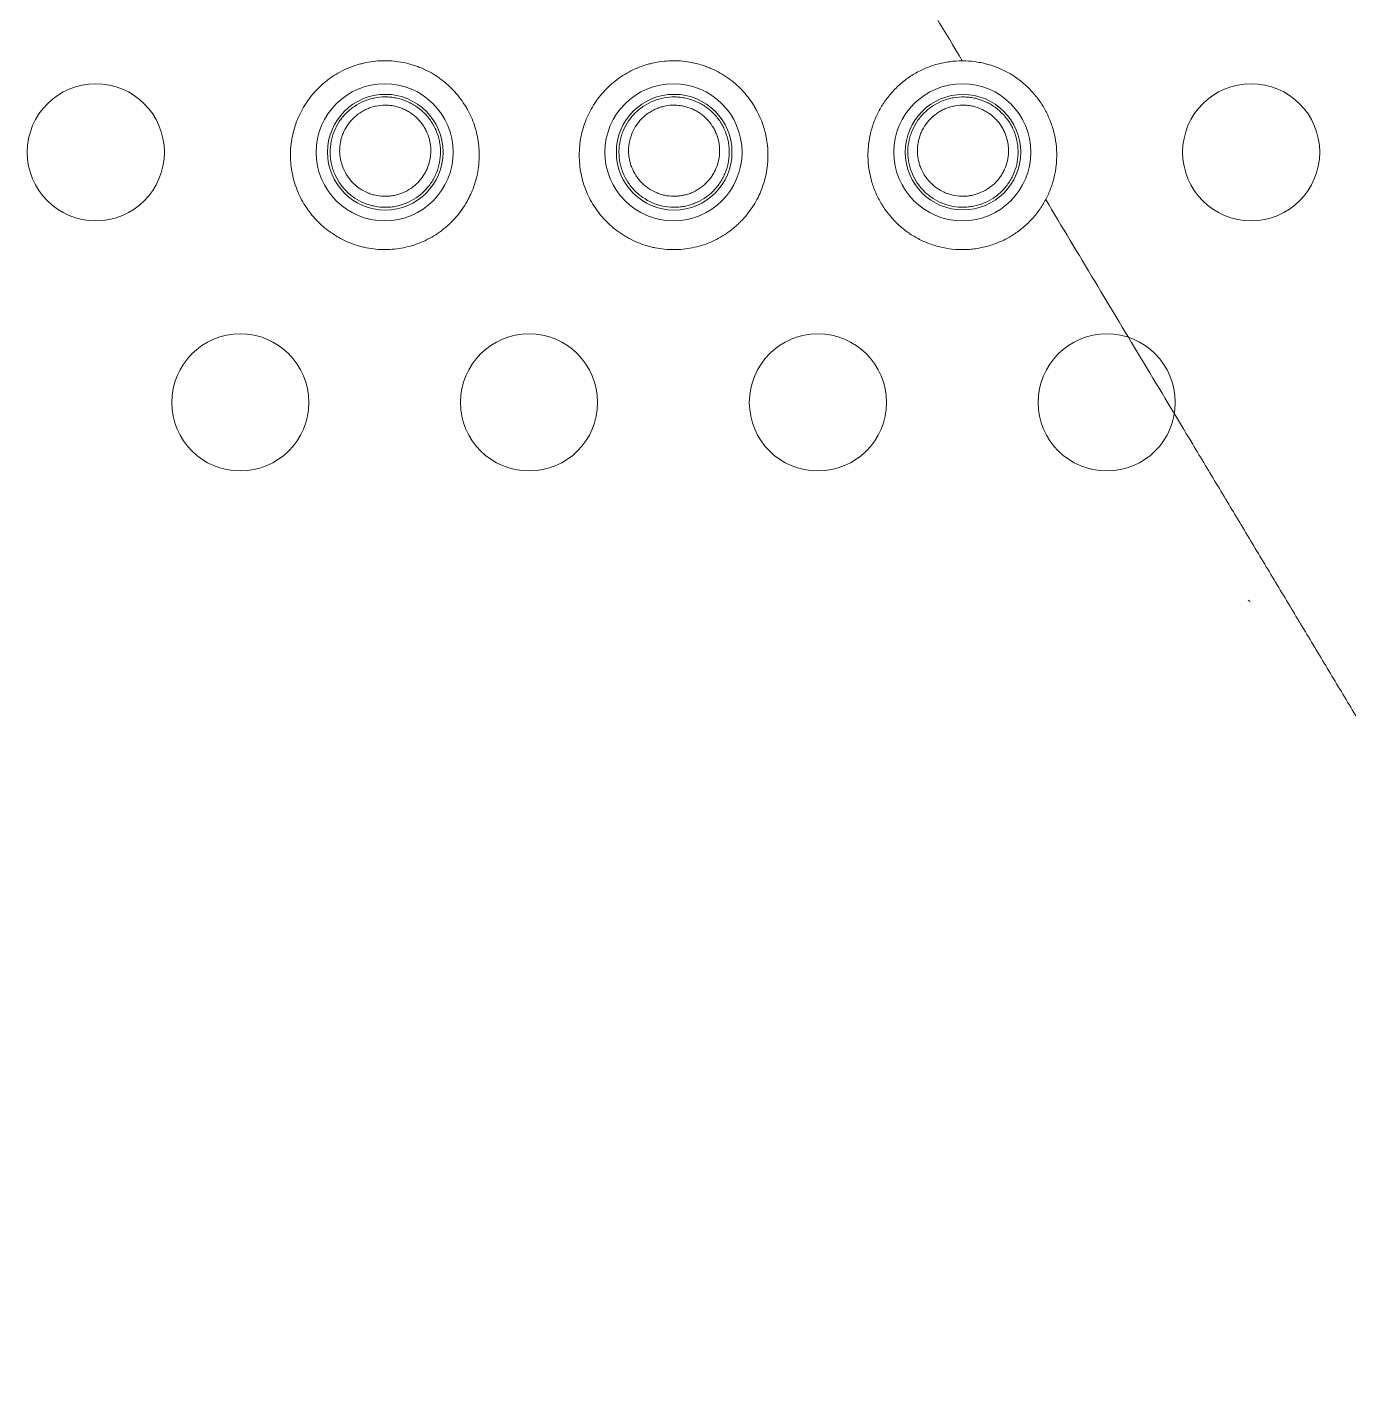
# Model space of a CAD drawing. Header units: inches. Extents: x 3778 to 56227, y -16914 to 35091.
# Drawn here: x 46619.24 to 46633.02, y -10638.11 to -10623.85 of the extents above; entities that cross this region are included whole.
import ezdxf

# ---------------------------------------------------------------- set-up
doc = ezdxf.new("R2010")
doc.units = ezdxf.units.IN
doc.header["$LTSCALE"] = 100
doc.header["$MEASUREMENT"] = 0
doc.layers.add('2-con', color=2, linetype='Continuous')
doc.layers.add('mark-B', color=2, linetype='Continuous', lineweight=20)

# ---------------------------------------------------------------- blocks, each defined once
blk = doc.blocks.new('무풍1way 일반')
at = {"layer": 'mark-B'}
blk.add_line((497.076, -420.181), (497.053, -420.167), dxfattribs=at)
for centre, radius in [((498.55, -422.244), 0.715), ((501.563, -422.244), 0.715), ((504.575, -422.244), 0.715), ((507.587, -422.244), 0.715), ((497.044, -424.853), 0.715), ((500.056, -424.853), 0.715), ((500.056, -424.853), 0.715), ((500.056, -424.853), 0.715), ((500.056, -424.853), 0.715), ((503.069, -424.853), 0.715), ((503.069, -424.853), 0.715), ((503.069, -424.853), 0.715), ((503.069, -424.853), 0.715), ((506.081, -424.853), 0.715), ((506.081, -424.853), 0.715), ((506.081, -424.853), 0.715), ((506.081, -424.853), 0.715), ((509.094, -424.853), 0.715), ((500.05, -424.854), 0.602), ((503.062, -424.854), 0.603), ((506.075, -424.854), 0.603)]:
    blk.add_circle(centre, radius, dxfattribs=at)
for points, knots in [([(460.498, -359.582), (460.597, -359.748), (460.797, -360.08), (461.096, -360.579), (461.395, -361.078), (461.695, -361.577), (461.994, -362.076), (462.294, -362.575), (462.593, -363.074), (462.893, -363.574), (463.192, -364.073), (463.492, -364.573), (463.791, -365.073), (464.091, -365.572), (464.391, -366.072), (464.69, -366.572), (464.99, -367.073), (465.29, -367.573), (465.59, -368.073), (465.889, -368.574), (466.189, -369.075), (466.489, -369.575), (466.789, -370.076), (467.089, -370.577), (467.389, -371.078), (467.689, -371.58), (467.989, -372.081), (468.29, -372.582), (468.59, -373.084), (468.89, -373.586), (469.19, -374.087), (469.49, -374.589), (469.791, -375.091), (470.091, -375.594), (470.391, -376.096), (470.692, -376.598), (470.992, -377.101), (471.293, -377.603), (471.593, -378.106), (471.894, -378.609), (472.194, -379.112), (472.495, -379.615), (472.796, -380.118), (473.096, -380.621), (473.397, -381.125), (473.698, -381.628), (473.999, -382.132), (474.3, -382.635), (474.6, -383.139), (474.901, -383.643), (475.202, -384.147), (475.503, -384.651), (475.804, -385.155), (476.105, -385.66), (476.406, -386.164), (476.708, -386.669), (477.009, -387.174), (477.31, -387.678), (477.611, -388.183), (477.912, -388.688), (478.214, -389.193), (478.515, -389.699), (478.816, -390.204), (479.118, -390.709), (479.419, -391.215), (479.721, -391.721), (480.022, -392.226), (480.324, -392.732), (480.625, -393.238), (480.927, -393.744), (481.228, -394.25), (481.53, -394.757), (481.832, -395.263), (482.134, -395.77), (482.435, -396.276), (482.737, -396.783), (483.039, -397.29), (483.341, -397.797), (483.643, -398.304), (483.945, -398.811), (484.247, -399.318), (484.549, -399.825), (484.851, -400.333), (485.153, -400.84), (485.455, -401.348), (485.757, -401.856), (486.059, -402.364), (486.362, -402.872), (486.664, -403.38), (486.966, -403.888), (487.269, -404.396), (487.571, -404.905), (487.873, -405.413), (488.176, -405.922), (488.478, -406.43), (488.781, -406.939), (489.083, -407.448), (489.568, -408.264), (490.236, -409.387), (491.085, -410.816), (491.993, -412.345), (492.89, -413.854), (493.615, -415.072), (494.09, -415.869), (494.367, -416.334), (494.592, -416.71), (494.768, -417.004), (494.912, -417.245), (495.043, -417.462), (495.173, -417.68), (495.304, -417.897), (495.434, -418.114), (495.565, -418.331), (495.696, -418.549), (495.826, -418.766), (495.957, -418.983), (496.087, -419.201), (496.218, -419.418), (496.348, -419.635), (496.479, -419.852), (496.609, -420.07), (496.74, -420.287), (496.87, -420.504), (497.001, -420.721), (497.131, -420.939), (497.262, -421.156), (497.392, -421.373), (497.523, -421.59), (497.78, -422.019), (498.165, -422.658), (498.676, -423.509), (499.017, -424.076), (499.187, -424.36)], [0, 0, 0, 0, 0.007689, 0.015379, 0.023072, 0.030766, 0.038462, 0.04616, 0.05386, 0.061561, 0.069264, 0.076969, 0.084676, 0.092385, 0.100095, 0.107807, 0.115521, 0.123237, 0.130955, 0.138674, 0.146395, 0.154118, 0.161843, 0.169569, 0.177298, 0.185028, 0.19276, 0.200494, 0.208229, 0.215966, 0.223705, 0.231446, 0.239189, 0.246933, 0.254679, 0.262427, 0.270177, 0.277929, 0.285682, 0.293437, 0.301194, 0.308953, 0.316713, 0.324475, 0.332239, 0.340005, 0.347773, 0.355542, 0.363313, 0.371086, 0.378861, 0.386637, 0.394415, 0.402195, 0.409977, 0.41776, 0.425546, 0.433333, 0.441121, 0.448912, 0.456704, 0.464499, 0.472294, 0.480092, 0.487891, 0.495693, 0.503496, 0.5113, 0.519107, 0.526915, 0.534725, 0.542537, 0.55035, 0.558165, 0.565982, 0.573801, 0.581622, 0.589444, 0.597268, 0.605094, 0.612922, 0.620751, 0.628582, 0.636415, 0.644249, 0.652086, 0.659924, 0.667764, 0.675605, 0.683449, 0.691294, 0.699141, 0.706989, 0.71484, 0.722692, 0.730546, 0.738401, 0.746259, 0.768329, 0.790396, 0.812464, 0.839134, 0.860341, 0.868896, 0.876085, 0.881908, 0.886366, 0.889733, 0.893099, 0.896466, 0.899832, 0.903198, 0.906565, 0.909931, 0.913298, 0.916665, 0.920031, 0.923398, 0.926764, 0.930131, 0.933497, 0.936864, 0.940231, 0.943598, 0.946964, 0.950331, 0.953698, 0.957064, 0.960431, 0.973622, 0.986811, 1, 1, 1, 1]), ([(460.498, -359.582), (460.597, -359.748), (460.797, -360.08), (461.096, -360.579), (461.395, -361.078), (461.695, -361.577), (461.994, -362.076), (462.294, -362.575), (462.593, -363.074), (462.893, -363.574), (463.192, -364.073), (463.492, -364.573), (463.791, -365.073), (464.091, -365.572), (464.391, -366.072), (464.69, -366.572), (464.99, -367.073), (465.29, -367.573), (465.59, -368.073), (465.889, -368.574), (466.189, -369.075), (466.489, -369.575), (466.789, -370.076), (467.089, -370.577), (467.389, -371.078), (467.689, -371.58), (467.989, -372.081), (468.29, -372.582), (468.59, -373.084), (468.89, -373.586), (469.19, -374.087), (469.49, -374.589), (469.791, -375.091), (470.091, -375.594), (470.391, -376.096), (470.692, -376.598), (470.992, -377.101), (471.293, -377.603), (471.593, -378.106), (471.894, -378.609), (472.194, -379.112), (472.495, -379.615), (472.796, -380.118), (473.096, -380.621), (473.397, -381.125), (473.698, -381.628), (473.999, -382.132), (474.3, -382.635), (474.6, -383.139), (474.901, -383.643), (475.202, -384.147), (475.503, -384.651), (475.804, -385.155), (476.105, -385.66), (476.406, -386.164), (476.708, -386.669), (477.009, -387.174), (477.31, -387.678), (477.611, -388.183), (477.912, -388.688), (478.214, -389.193), (478.515, -389.699), (478.816, -390.204), (479.118, -390.709), (479.419, -391.215), (479.721, -391.721), (480.022, -392.226), (480.324, -392.732), (480.625, -393.238), (480.927, -393.744), (481.228, -394.25), (481.53, -394.757), (481.832, -395.263), (482.134, -395.77), (482.435, -396.276), (482.737, -396.783), (483.039, -397.29), (483.341, -397.797), (483.643, -398.304), (483.945, -398.811), (484.247, -399.318), (484.549, -399.825), (484.851, -400.333), (485.153, -400.84), (485.455, -401.348), (485.757, -401.856), (486.059, -402.364), (486.362, -402.872), (486.664, -403.38), (486.966, -403.888), (487.269, -404.396), (487.571, -404.905), (487.873, -405.413), (488.176, -405.922), (488.478, -406.43), (488.781, -406.939), (489.083, -407.448), (489.568, -408.264), (490.236, -409.387), (491.085, -410.816), (491.993, -412.345), (492.89, -413.854), (493.615, -415.072), (494.09, -415.869), (494.367, -416.334), (494.592, -416.71), (494.768, -417.004), (494.912, -417.245), (495.043, -417.462), (495.173, -417.68), (495.304, -417.897), (495.434, -418.114), (495.565, -418.331), (495.696, -418.549), (495.826, -418.766), (495.957, -418.983), (496.087, -419.201), (496.218, -419.418), (496.348, -419.635), (496.479, -419.852), (496.609, -420.07), (496.74, -420.287), (496.87, -420.504), (497.001, -420.721), (497.131, -420.939), (497.262, -421.156), (497.392, -421.373), (497.523, -421.59), (497.78, -422.019), (498.165, -422.658), (498.676, -423.509), (499.017, -424.076), (499.187, -424.36)], [0, 0, 0, 0, 0.007689, 0.015379, 0.023072, 0.030766, 0.038462, 0.04616, 0.05386, 0.061561, 0.069264, 0.076969, 0.084676, 0.092385, 0.100095, 0.107807, 0.115521, 0.123237, 0.130955, 0.138674, 0.146395, 0.154118, 0.161843, 0.169569, 0.177298, 0.185028, 0.19276, 0.200494, 0.208229, 0.215966, 0.223705, 0.231446, 0.239189, 0.246933, 0.254679, 0.262427, 0.270177, 0.277929, 0.285682, 0.293437, 0.301194, 0.308953, 0.316713, 0.324475, 0.332239, 0.340005, 0.347773, 0.355542, 0.363313, 0.371086, 0.378861, 0.386637, 0.394415, 0.402195, 0.409977, 0.41776, 0.425546, 0.433333, 0.441121, 0.448912, 0.456704, 0.464499, 0.472294, 0.480092, 0.487891, 0.495693, 0.503496, 0.5113, 0.519107, 0.526915, 0.534725, 0.542537, 0.55035, 0.558165, 0.565982, 0.573801, 0.581622, 0.589444, 0.597268, 0.605094, 0.612922, 0.620751, 0.628582, 0.636415, 0.644249, 0.652086, 0.659924, 0.667764, 0.675605, 0.683449, 0.691294, 0.699141, 0.706989, 0.71484, 0.722692, 0.730546, 0.738401, 0.746259, 0.768329, 0.790396, 0.812464, 0.839134, 0.860341, 0.868896, 0.876085, 0.881908, 0.886366, 0.889733, 0.893099, 0.896466, 0.899832, 0.903198, 0.906565, 0.909931, 0.913298, 0.916665, 0.920031, 0.923398, 0.926764, 0.930131, 0.933497, 0.936864, 0.940231, 0.943598, 0.946964, 0.950331, 0.953698, 0.957064, 0.960431, 0.973622, 0.986811, 1, 1, 1, 1]), ([(499.187, -424.36), (499.207, -424.321), (499.253, -424.248), (499.307, -424.181), (499.352, -424.134), (499.367, -424.118), (499.399, -424.089), (499.415, -424.074), (499.466, -424.033), (499.536, -423.983), (499.612, -423.942), (499.672, -423.915), (499.693, -423.907), (499.733, -423.891), (499.754, -423.885), (499.816, -423.866), (499.859, -423.856), (499.923, -423.846), (499.944, -423.843), (499.988, -423.839), (500.01, -423.838), (500.075, -423.837), (500.162, -423.84), (500.248, -423.855), (500.311, -423.871), (500.333, -423.877), (500.374, -423.89), (500.395, -423.897), (500.455, -423.921), (500.494, -423.939), (500.551, -423.971), (500.57, -423.982), (500.607, -424.005), (500.625, -424.018), (500.677, -424.057), (500.743, -424.113), (500.801, -424.177), (500.841, -424.228), (500.854, -424.245), (500.879, -424.281), (500.891, -424.299), (500.924, -424.355), (500.943, -424.393), (500.969, -424.452), (500.977, -424.472), (500.991, -424.513), (500.998, -424.534), (501.015, -424.596), (501.033, -424.68), (501.04, -424.766), (501.041, -424.831), (501.04, -424.852), (501.038, -424.896), (501.036, -424.917), (501.029, -424.981), (501.021, -425.023), (501, -425.107), (500.986, -425.148), (500.954, -425.228), (500.917, -425.306), (500.87, -425.378), (500.831, -425.43), (500.818, -425.447), (500.789, -425.48), (500.774, -425.496), (500.729, -425.543), (500.665, -425.6), (500.593, -425.649), (500.537, -425.682), (500.517, -425.693), (500.478, -425.712), (500.459, -425.721), (500.399, -425.747), (500.358, -425.761), (500.295, -425.778), (500.274, -425.783), (500.231, -425.792), (500.21, -425.795), (500.144, -425.804), (500.101, -425.807), (500.057, -425.807)], [0, 0, 0, 0, 0.03125, 0.0625, 0.0625, 0.078125, 0.078125, 0.09375, 0.09375, 0.125, 0.15625, 0.15625, 0.171875, 0.171875, 0.1875, 0.1875, 0.21875, 0.21875, 0.234375, 0.234375, 0.25, 0.25, 0.28125, 0.3125, 0.3125, 0.328125, 0.328125, 0.34375, 0.34375, 0.375, 0.375, 0.390625, 0.390625, 0.40625, 0.40625, 0.4375, 0.46875, 0.46875, 0.484375, 0.484375, 0.5, 0.5, 0.53125, 0.53125, 0.546875, 0.546875, 0.5625, 0.5625, 0.59375, 0.625, 0.625, 0.640625, 0.640625, 0.65625, 0.65625, 0.6875, 0.6875, 0.71875, 0.71875, 0.75, 0.78125, 0.78125, 0.796875, 0.796875, 0.8125, 0.8125, 0.84375, 0.875, 0.875, 0.890625, 0.890625, 0.90625, 0.90625, 0.9375, 0.9375, 0.953125, 0.953125, 0.96875, 0.96875, 1, 1, 1, 1]), ([(499.187, -424.36), (499.207, -424.321), (499.253, -424.248), (499.307, -424.181), (499.352, -424.134), (499.367, -424.118), (499.399, -424.089), (499.415, -424.074), (499.466, -424.033), (499.536, -423.983), (499.612, -423.942), (499.672, -423.915), (499.693, -423.907), (499.733, -423.891), (499.754, -423.885), (499.816, -423.866), (499.859, -423.856), (499.923, -423.846), (499.944, -423.843), (499.988, -423.839), (500.01, -423.838), (500.075, -423.837), (500.162, -423.84), (500.248, -423.855), (500.311, -423.871), (500.333, -423.877), (500.374, -423.89), (500.395, -423.897), (500.455, -423.921), (500.494, -423.939), (500.551, -423.971), (500.57, -423.982), (500.607, -424.005), (500.625, -424.018), (500.677, -424.057), (500.743, -424.113), (500.801, -424.177), (500.841, -424.228), (500.854, -424.245), (500.879, -424.281), (500.891, -424.299), (500.924, -424.355), (500.943, -424.393), (500.969, -424.452), (500.977, -424.472), (500.991, -424.513), (500.998, -424.534), (501.015, -424.596), (501.033, -424.68), (501.04, -424.766), (501.041, -424.831), (501.04, -424.852), (501.038, -424.896), (501.036, -424.917), (501.029, -424.981), (501.021, -425.023), (501, -425.107), (500.986, -425.148), (500.954, -425.228), (500.917, -425.306), (500.87, -425.378), (500.831, -425.43), (500.818, -425.447), (500.789, -425.48), (500.774, -425.496), (500.729, -425.543), (500.665, -425.6), (500.593, -425.649), (500.537, -425.682), (500.517, -425.693), (500.478, -425.712), (500.459, -425.721), (500.399, -425.747), (500.358, -425.761), (500.295, -425.778), (500.274, -425.783), (500.231, -425.792), (500.21, -425.795), (500.144, -425.804), (500.101, -425.807), (500.057, -425.807)], [0, 0, 0, 0, 0.03125, 0.0625, 0.0625, 0.078125, 0.078125, 0.09375, 0.09375, 0.125, 0.15625, 0.15625, 0.171875, 0.171875, 0.1875, 0.1875, 0.21875, 0.21875, 0.234375, 0.234375, 0.25, 0.25, 0.28125, 0.3125, 0.3125, 0.328125, 0.328125, 0.34375, 0.34375, 0.375, 0.375, 0.390625, 0.390625, 0.40625, 0.40625, 0.4375, 0.46875, 0.46875, 0.484375, 0.484375, 0.5, 0.5, 0.53125, 0.53125, 0.546875, 0.546875, 0.5625, 0.5625, 0.59375, 0.625, 0.625, 0.640625, 0.640625, 0.65625, 0.65625, 0.6875, 0.6875, 0.71875, 0.71875, 0.75, 0.78125, 0.78125, 0.796875, 0.796875, 0.8125, 0.8125, 0.84375, 0.875, 0.875, 0.890625, 0.890625, 0.90625, 0.90625, 0.9375, 0.9375, 0.953125, 0.953125, 0.96875, 0.96875, 1, 1, 1, 1]), ([(503.069, -425.808), (503.003, -425.808), (502.939, -425.801), (502.844, -425.782), (502.813, -425.774), (502.766, -425.76), (502.751, -425.755), (502.72, -425.744), (502.705, -425.738), (502.63, -425.707), (502.574, -425.677), (502.507, -425.632), (502.493, -425.622), (502.467, -425.603), (502.455, -425.593), (502.417, -425.562), (502.393, -425.54), (502.325, -425.472), (502.285, -425.423), (502.24, -425.355), (502.231, -425.341), (502.215, -425.314), (502.191, -425.272), (502.157, -425.199), (502.135, -425.139), (502.121, -425.093), (502.117, -425.078), (502.109, -425.046), (502.106, -425.03), (502.09, -424.952), (502.084, -424.888), (502.083, -424.792), (502.085, -424.76), (502.09, -424.712), (502.092, -424.696), (502.096, -424.664), (502.099, -424.648), (502.114, -424.57), (502.133, -424.509), (502.163, -424.434), (502.17, -424.419), (502.183, -424.39), (502.191, -424.376), (502.213, -424.333), (502.23, -424.305), (502.283, -424.225), (502.323, -424.175), (502.38, -424.118), (502.392, -424.106), (502.416, -424.085), (502.452, -424.053), (502.517, -424.005), (502.572, -423.971), (502.629, -423.941), (502.658, -423.926), (502.748, -423.889), (502.81, -423.87), (502.905, -423.851), (502.937, -423.846), (503.002, -423.839), (503.034, -423.838), (503.131, -423.838), (503.195, -423.844), (503.275, -423.86), (503.291, -423.863), (503.323, -423.871), (503.37, -423.884), (503.446, -423.912), (503.504, -423.939), (503.546, -423.962), (503.561, -423.97), (503.588, -423.987), (503.602, -423.995), (503.67, -424.041), (503.719, -424.081), (503.787, -424.15), (503.809, -424.174), (503.84, -424.211), (503.85, -424.224), (503.869, -424.25), (503.878, -424.263), (503.923, -424.33), (503.953, -424.386), (503.99, -424.475), (504.001, -424.506), (504.019, -424.568), (504.027, -424.599), (504.046, -424.693), (504.052, -424.756), (504.052, -424.886), (504.046, -424.949), (504.028, -425.043), (504.02, -425.074), (504.002, -425.136), (503.991, -425.167), (503.954, -425.256), (503.924, -425.312), (503.871, -425.393), (503.852, -425.419), (503.811, -425.469), (503.79, -425.493), (503.722, -425.562), (503.672, -425.603), (503.592, -425.657), (503.564, -425.674), (503.507, -425.705), (503.449, -425.733), (503.388, -425.755), (503.342, -425.769), (503.326, -425.773), (503.295, -425.781), (503.279, -425.785), (503.199, -425.801), (503.134, -425.807), (503.069, -425.808)], [0, 0, 0, 0, 0.03125, 0.03125, 0.046875, 0.046875, 0.054688, 0.054688, 0.0625, 0.0625, 0.09375, 0.09375, 0.101563, 0.101563, 0.109375, 0.109375, 0.125, 0.125, 0.15625, 0.15625, 0.164063, 0.164063, 0.171875, 0.1875, 0.203125, 0.203125, 0.210938, 0.210938, 0.21875, 0.21875, 0.25, 0.25, 0.265625, 0.265625, 0.273438, 0.273438, 0.28125, 0.28125, 0.3125, 0.3125, 0.320313, 0.320313, 0.328125, 0.328125, 0.34375, 0.34375, 0.375, 0.375, 0.382813, 0.382813, 0.390625, 0.40625, 0.421875, 0.421875, 0.4375, 0.4375, 0.46875, 0.46875, 0.484375, 0.484375, 0.5, 0.5, 0.53125, 0.53125, 0.539063, 0.539063, 0.546875, 0.5625, 0.578125, 0.578125, 0.585938, 0.585938, 0.59375, 0.59375, 0.625, 0.625, 0.640625, 0.640625, 0.648438, 0.648438, 0.65625, 0.65625, 0.6875, 0.6875, 0.703125, 0.703125, 0.71875, 0.71875, 0.75, 0.75, 0.78125, 0.78125, 0.796875, 0.796875, 0.8125, 0.8125, 0.84375, 0.84375, 0.859375, 0.859375, 0.875, 0.875, 0.90625, 0.90625, 0.921875, 0.921875, 0.9375, 0.953125, 0.953125, 0.960937, 0.960937, 0.96875, 0.96875, 1, 1, 1, 1]), ([(503.069, -425.808), (503.003, -425.808), (502.939, -425.801), (502.844, -425.782), (502.813, -425.774), (502.766, -425.76), (502.751, -425.755), (502.72, -425.744), (502.705, -425.738), (502.63, -425.707), (502.574, -425.677), (502.507, -425.632), (502.493, -425.622), (502.467, -425.603), (502.455, -425.593), (502.417, -425.562), (502.393, -425.54), (502.325, -425.472), (502.285, -425.423), (502.24, -425.355), (502.231, -425.341), (502.215, -425.314), (502.191, -425.272), (502.157, -425.199), (502.135, -425.139), (502.121, -425.093), (502.117, -425.078), (502.109, -425.046), (502.106, -425.03), (502.09, -424.952), (502.084, -424.888), (502.083, -424.792), (502.085, -424.76), (502.09, -424.712), (502.092, -424.696), (502.096, -424.664), (502.099, -424.648), (502.114, -424.57), (502.133, -424.509), (502.163, -424.434), (502.17, -424.419), (502.183, -424.39), (502.191, -424.376), (502.213, -424.333), (502.23, -424.305), (502.283, -424.225), (502.323, -424.175), (502.38, -424.118), (502.392, -424.106), (502.416, -424.085), (502.452, -424.053), (502.517, -424.005), (502.572, -423.971), (502.629, -423.941), (502.658, -423.926), (502.748, -423.889), (502.81, -423.87), (502.905, -423.851), (502.937, -423.846), (503.002, -423.839), (503.034, -423.838), (503.131, -423.838), (503.195, -423.844), (503.275, -423.86), (503.291, -423.863), (503.323, -423.871), (503.37, -423.884), (503.446, -423.912), (503.504, -423.939), (503.546, -423.962), (503.561, -423.97), (503.588, -423.987), (503.602, -423.995), (503.67, -424.041), (503.719, -424.081), (503.787, -424.15), (503.809, -424.174), (503.84, -424.211), (503.85, -424.224), (503.869, -424.25), (503.878, -424.263), (503.923, -424.33), (503.953, -424.386), (503.99, -424.475), (504.001, -424.506), (504.019, -424.568), (504.027, -424.599), (504.046, -424.693), (504.052, -424.756), (504.052, -424.886), (504.046, -424.949), (504.028, -425.043), (504.02, -425.074), (504.002, -425.136), (503.991, -425.167), (503.954, -425.256), (503.924, -425.312), (503.871, -425.393), (503.852, -425.419), (503.811, -425.469), (503.79, -425.493), (503.722, -425.562), (503.672, -425.603), (503.592, -425.657), (503.564, -425.674), (503.507, -425.705), (503.449, -425.733), (503.388, -425.755), (503.342, -425.769), (503.326, -425.773), (503.295, -425.781), (503.279, -425.785), (503.199, -425.801), (503.134, -425.807), (503.069, -425.808)], [0, 0, 0, 0, 0.03125, 0.03125, 0.046875, 0.046875, 0.054688, 0.054688, 0.0625, 0.0625, 0.09375, 0.09375, 0.101563, 0.101563, 0.109375, 0.109375, 0.125, 0.125, 0.15625, 0.15625, 0.164063, 0.164063, 0.171875, 0.1875, 0.203125, 0.203125, 0.210938, 0.210938, 0.21875, 0.21875, 0.25, 0.25, 0.265625, 0.265625, 0.273438, 0.273438, 0.28125, 0.28125, 0.3125, 0.3125, 0.320313, 0.320313, 0.328125, 0.328125, 0.34375, 0.34375, 0.375, 0.375, 0.382813, 0.382813, 0.390625, 0.40625, 0.421875, 0.421875, 0.4375, 0.4375, 0.46875, 0.46875, 0.484375, 0.484375, 0.5, 0.5, 0.53125, 0.53125, 0.539063, 0.539063, 0.546875, 0.5625, 0.578125, 0.578125, 0.585938, 0.585938, 0.59375, 0.59375, 0.625, 0.625, 0.640625, 0.640625, 0.648438, 0.648438, 0.65625, 0.65625, 0.6875, 0.6875, 0.703125, 0.703125, 0.71875, 0.71875, 0.75, 0.75, 0.78125, 0.78125, 0.796875, 0.796875, 0.8125, 0.8125, 0.84375, 0.84375, 0.859375, 0.859375, 0.875, 0.875, 0.90625, 0.90625, 0.921875, 0.921875, 0.9375, 0.953125, 0.953125, 0.960937, 0.960937, 0.96875, 0.96875, 1, 1, 1, 1]), ([(506.081, -425.808), (506.016, -425.808), (505.951, -425.802), (505.857, -425.783), (505.825, -425.775), (505.779, -425.761), (505.763, -425.756), (505.733, -425.745), (505.717, -425.739), (505.643, -425.708), (505.586, -425.678), (505.519, -425.633), (505.506, -425.623), (505.48, -425.604), (505.467, -425.594), (505.429, -425.563), (505.406, -425.541), (505.338, -425.473), (505.297, -425.424), (505.252, -425.356), (505.243, -425.343), (505.227, -425.315), (505.203, -425.273), (505.169, -425.201), (505.147, -425.14), (505.133, -425.094), (505.129, -425.079), (505.121, -425.048), (505.117, -425.032), (505.102, -424.953), (505.095, -424.889), (505.095, -424.794), (505.097, -424.761), (505.101, -424.713), (505.103, -424.697), (505.108, -424.665), (505.11, -424.649), (505.126, -424.571), (505.144, -424.51), (505.175, -424.435), (505.181, -424.421), (505.195, -424.391), (505.202, -424.377), (505.225, -424.334), (505.241, -424.306), (505.294, -424.226), (505.334, -424.176), (505.391, -424.119), (505.403, -424.107), (505.427, -424.085), (505.464, -424.054), (505.528, -424.006), (505.583, -423.972), (505.64, -423.941), (505.669, -423.927), (505.759, -423.89), (505.821, -423.871), (505.916, -423.851), (505.948, -423.847), (506.013, -423.84), (506.045, -423.838), (506.142, -423.838), (506.206, -423.844), (506.286, -423.86), (506.302, -423.864), (506.334, -423.872), (506.381, -423.885), (506.457, -423.912), (506.515, -423.939), (506.557, -423.962), (506.572, -423.97), (506.599, -423.987), (506.613, -423.995), (506.681, -424.041), (506.73, -424.081), (506.798, -424.149), (506.82, -424.173), (506.851, -424.211), (506.861, -424.224), (506.88, -424.25), (506.889, -424.263), (506.934, -424.33), (506.964, -424.386), (507.001, -424.475), (507.012, -424.506), (507.031, -424.567), (507.038, -424.598), (507.057, -424.692), (507.064, -424.756), (507.064, -424.853), (507.063, -424.885), (507.057, -424.949), (507.047, -425.012), (507.032, -425.074), (507.014, -425.136), (507.003, -425.166), (506.966, -425.256), (506.937, -425.312), (506.883, -425.393), (506.864, -425.419), (506.823, -425.469), (506.802, -425.493), (506.734, -425.562), (506.685, -425.603), (506.604, -425.657), (506.576, -425.674), (506.519, -425.705), (506.461, -425.733), (506.401, -425.755), (506.354, -425.769), (506.339, -425.773), (506.307, -425.781), (506.291, -425.785), (506.211, -425.801), (506.147, -425.808), (506.081, -425.808)], [0, 0, 0, 0, 0.03125, 0.03125, 0.046875, 0.046875, 0.054688, 0.054688, 0.0625, 0.0625, 0.09375, 0.09375, 0.101563, 0.101563, 0.109375, 0.109375, 0.125, 0.125, 0.15625, 0.15625, 0.164063, 0.164063, 0.171875, 0.1875, 0.203125, 0.203125, 0.210938, 0.210938, 0.21875, 0.21875, 0.25, 0.25, 0.265625, 0.265625, 0.273438, 0.273438, 0.28125, 0.28125, 0.3125, 0.3125, 0.320313, 0.320313, 0.328125, 0.328125, 0.34375, 0.34375, 0.375, 0.375, 0.382813, 0.382813, 0.390625, 0.40625, 0.421875, 0.421875, 0.4375, 0.4375, 0.46875, 0.46875, 0.484375, 0.484375, 0.5, 0.5, 0.53125, 0.53125, 0.539063, 0.539063, 0.546875, 0.5625, 0.578125, 0.578125, 0.585938, 0.585938, 0.59375, 0.59375, 0.625, 0.625, 0.640625, 0.640625, 0.648438, 0.648438, 0.65625, 0.65625, 0.6875, 0.6875, 0.703125, 0.703125, 0.71875, 0.71875, 0.75, 0.75, 0.765625, 0.765625, 0.78125, 0.796875, 0.796875, 0.8125, 0.8125, 0.84375, 0.84375, 0.859375, 0.859375, 0.875, 0.875, 0.90625, 0.90625, 0.921875, 0.921875, 0.9375, 0.953125, 0.953125, 0.960938, 0.960938, 0.96875, 0.96875, 1, 1, 1, 1]), ([(506.081, -425.808), (506.016, -425.808), (505.951, -425.802), (505.857, -425.783), (505.825, -425.775), (505.779, -425.761), (505.763, -425.756), (505.733, -425.745), (505.717, -425.739), (505.643, -425.708), (505.586, -425.678), (505.519, -425.633), (505.506, -425.623), (505.48, -425.604), (505.467, -425.594), (505.429, -425.563), (505.406, -425.541), (505.338, -425.473), (505.297, -425.424), (505.252, -425.356), (505.243, -425.343), (505.227, -425.315), (505.203, -425.273), (505.169, -425.201), (505.147, -425.14), (505.133, -425.094), (505.129, -425.079), (505.121, -425.048), (505.117, -425.032), (505.102, -424.953), (505.095, -424.889), (505.095, -424.794), (505.097, -424.761), (505.101, -424.713), (505.103, -424.697), (505.108, -424.665), (505.11, -424.649), (505.126, -424.571), (505.144, -424.51), (505.175, -424.435), (505.181, -424.421), (505.195, -424.391), (505.202, -424.377), (505.225, -424.334), (505.241, -424.306), (505.294, -424.226), (505.334, -424.176), (505.391, -424.119), (505.403, -424.107), (505.427, -424.085), (505.464, -424.054), (505.528, -424.006), (505.583, -423.972), (505.64, -423.941), (505.669, -423.927), (505.759, -423.89), (505.821, -423.871), (505.916, -423.851), (505.948, -423.847), (506.013, -423.84), (506.045, -423.838), (506.142, -423.838), (506.206, -423.844), (506.286, -423.86), (506.302, -423.864), (506.334, -423.872), (506.381, -423.885), (506.457, -423.912), (506.515, -423.939), (506.557, -423.962), (506.572, -423.97), (506.599, -423.987), (506.613, -423.995), (506.681, -424.041), (506.73, -424.081), (506.798, -424.149), (506.82, -424.173), (506.851, -424.211), (506.861, -424.224), (506.88, -424.25), (506.889, -424.263), (506.934, -424.33), (506.964, -424.386), (507.001, -424.475), (507.012, -424.506), (507.031, -424.567), (507.038, -424.598), (507.057, -424.692), (507.064, -424.756), (507.064, -424.853), (507.063, -424.885), (507.057, -424.949), (507.047, -425.012), (507.032, -425.074), (507.014, -425.136), (507.003, -425.166), (506.966, -425.256), (506.937, -425.312), (506.883, -425.393), (506.864, -425.419), (506.823, -425.469), (506.802, -425.493), (506.734, -425.562), (506.685, -425.603), (506.604, -425.657), (506.576, -425.674), (506.519, -425.705), (506.461, -425.733), (506.401, -425.755), (506.354, -425.769), (506.339, -425.773), (506.307, -425.781), (506.291, -425.785), (506.211, -425.801), (506.147, -425.808), (506.081, -425.808)], [0, 0, 0, 0, 0.03125, 0.03125, 0.046875, 0.046875, 0.054688, 0.054688, 0.0625, 0.0625, 0.09375, 0.09375, 0.101563, 0.101563, 0.109375, 0.109375, 0.125, 0.125, 0.15625, 0.15625, 0.164063, 0.164063, 0.171875, 0.1875, 0.203125, 0.203125, 0.210938, 0.210938, 0.21875, 0.21875, 0.25, 0.25, 0.265625, 0.265625, 0.273438, 0.273438, 0.28125, 0.28125, 0.3125, 0.3125, 0.320313, 0.320313, 0.328125, 0.328125, 0.34375, 0.34375, 0.375, 0.375, 0.382813, 0.382813, 0.390625, 0.40625, 0.421875, 0.421875, 0.4375, 0.4375, 0.46875, 0.46875, 0.484375, 0.484375, 0.5, 0.5, 0.53125, 0.53125, 0.539063, 0.539063, 0.546875, 0.5625, 0.578125, 0.578125, 0.585938, 0.585938, 0.59375, 0.59375, 0.625, 0.625, 0.640625, 0.640625, 0.648438, 0.648438, 0.65625, 0.65625, 0.6875, 0.6875, 0.703125, 0.703125, 0.71875, 0.71875, 0.75, 0.75, 0.765625, 0.765625, 0.78125, 0.796875, 0.796875, 0.8125, 0.8125, 0.84375, 0.84375, 0.859375, 0.859375, 0.875, 0.875, 0.90625, 0.90625, 0.921875, 0.921875, 0.9375, 0.953125, 0.953125, 0.960938, 0.960938, 0.96875, 0.96875, 1, 1, 1, 1]), ([(499.187, -424.36), (499.167, -424.397), (499.15, -424.435), (499.128, -424.495), (499.121, -424.515), (499.109, -424.555), (499.103, -424.576), (499.089, -424.637), (499.082, -424.678), (499.075, -424.741), (499.074, -424.762), (499.072, -424.804), (499.072, -424.825), (499.073, -424.889), (499.081, -424.972), (499.099, -425.054), (499.116, -425.115), (499.123, -425.135), (499.137, -425.175), (499.145, -425.194), (499.17, -425.252), (499.208, -425.327), (499.256, -425.397), (499.295, -425.447), (499.309, -425.463), (499.337, -425.495), (499.352, -425.51), (499.397, -425.554), (499.429, -425.582), (499.479, -425.62), (499.496, -425.632), (499.532, -425.656), (499.55, -425.667), (499.606, -425.699), (499.682, -425.736), (499.762, -425.763), (499.823, -425.779), (499.844, -425.784), (499.886, -425.792), (499.907, -425.796), (499.971, -425.804), (500.013, -425.807), (500.056, -425.807)], [0, 0, 0, 0, 0.0625, 0.0625, 0.09375, 0.09375, 0.125, 0.125, 0.1875, 0.1875, 0.21875, 0.21875, 0.25, 0.25, 0.3125, 0.375, 0.375, 0.40625, 0.40625, 0.4375, 0.4375, 0.5, 0.5625, 0.5625, 0.59375, 0.59375, 0.625, 0.625, 0.6875, 0.6875, 0.71875, 0.71875, 0.75, 0.75, 0.8125, 0.875, 0.875, 0.90625, 0.90625, 0.9375, 0.9375, 1, 1, 1, 1]), ([(499.187, -424.36), (499.167, -424.397), (499.15, -424.435), (499.128, -424.495), (499.121, -424.515), (499.109, -424.555), (499.103, -424.576), (499.089, -424.637), (499.082, -424.678), (499.075, -424.741), (499.074, -424.762), (499.072, -424.804), (499.072, -424.825), (499.073, -424.889), (499.081, -424.972), (499.099, -425.054), (499.116, -425.115), (499.123, -425.135), (499.137, -425.175), (499.145, -425.194), (499.17, -425.252), (499.208, -425.327), (499.256, -425.397), (499.295, -425.447), (499.309, -425.463), (499.337, -425.495), (499.352, -425.51), (499.397, -425.554), (499.429, -425.582), (499.479, -425.62), (499.496, -425.632), (499.532, -425.656), (499.55, -425.667), (499.606, -425.699), (499.682, -425.736), (499.762, -425.763), (499.823, -425.779), (499.844, -425.784), (499.886, -425.792), (499.907, -425.796), (499.971, -425.804), (500.013, -425.807), (500.056, -425.807)], [0, 0, 0, 0, 0.0625, 0.0625, 0.09375, 0.09375, 0.125, 0.125, 0.1875, 0.1875, 0.21875, 0.21875, 0.25, 0.25, 0.3125, 0.375, 0.375, 0.40625, 0.40625, 0.4375, 0.4375, 0.5, 0.5625, 0.5625, 0.59375, 0.59375, 0.625, 0.625, 0.6875, 0.6875, 0.71875, 0.71875, 0.75, 0.75, 0.8125, 0.875, 0.875, 0.90625, 0.90625, 0.9375, 0.9375, 1, 1, 1, 1]), ([(499.631, -425.249), (499.605, -425.221), (499.582, -425.191), (499.552, -425.144), (499.543, -425.127), (499.526, -425.093), (499.519, -425.076), (499.499, -425.023), (499.489, -424.987), (499.48, -424.932), (499.477, -424.913), (499.475, -424.875), (499.474, -424.857), (499.476, -424.801), (499.481, -424.763), (499.498, -424.69), (499.51, -424.654), (499.533, -424.603), (499.541, -424.586), (499.56, -424.554), (499.57, -424.538), (499.603, -424.491), (499.627, -424.463), (499.668, -424.424), (499.682, -424.412), (499.712, -424.389), (499.728, -424.378), (499.776, -424.348), (499.809, -424.331), (499.862, -424.311), (499.881, -424.305), (499.917, -424.295), (499.954, -424.287), (499.991, -424.283), (500.019, -424.281), (500.029, -424.28), (500.048, -424.28), (500.057, -424.28), (500.105, -424.281), (500.142, -424.286), (500.197, -424.299), (500.215, -424.304), (500.242, -424.313), (500.251, -424.316), (500.269, -424.323), (500.278, -424.327), (500.321, -424.346), (500.353, -424.365), (500.399, -424.398), (500.414, -424.41), (500.443, -424.434), (500.456, -424.448), (500.482, -424.475), (500.495, -424.49), (500.518, -424.52), (500.528, -424.535), (500.558, -424.583), (500.575, -424.616), (500.591, -424.661), (500.594, -424.669), (500.6, -424.687), (500.608, -424.714), (500.618, -424.76), (500.622, -424.797), (500.625, -424.835), (500.625, -424.854), (500.624, -424.91), (500.619, -424.947), (500.606, -425.002), (500.601, -425.02), (500.589, -425.056), (500.582, -425.073), (500.559, -425.125), (500.541, -425.157), (500.508, -425.203), (500.496, -425.218), (500.472, -425.247), (500.459, -425.26), (500.418, -425.299), (500.388, -425.322), (500.324, -425.362), (500.29, -425.379), (500.237, -425.399), (500.219, -425.405), (500.183, -425.415), (500.164, -425.419), (500.108, -425.428), (500.071, -425.431), (500.014, -425.429), (499.995, -425.428), (499.957, -425.423), (499.939, -425.42), (499.884, -425.407), (499.848, -425.395), (499.805, -425.375), (499.796, -425.371), (499.779, -425.363), (499.754, -425.349), (499.731, -425.334), (499.685, -425.301), (499.657, -425.276), (499.631, -425.249)], [0, 0, 0, 0, 0.03125, 0.03125, 0.046875, 0.046875, 0.0625, 0.0625, 0.09375, 0.09375, 0.109375, 0.109375, 0.125, 0.125, 0.15625, 0.15625, 0.1875, 0.1875, 0.203125, 0.203125, 0.21875, 0.21875, 0.25, 0.25, 0.265625, 0.265625, 0.28125, 0.28125, 0.3125, 0.3125, 0.328125, 0.328125, 0.34375, 0.359375, 0.359375, 0.367188, 0.367188, 0.375, 0.375, 0.40625, 0.40625, 0.421875, 0.421875, 0.429688, 0.429688, 0.4375, 0.4375, 0.46875, 0.46875, 0.484375, 0.484375, 0.5, 0.5, 0.515625, 0.515625, 0.53125, 0.53125, 0.5625, 0.5625, 0.570313, 0.570313, 0.578125, 0.59375, 0.609375, 0.609375, 0.625, 0.625, 0.65625, 0.65625, 0.671875, 0.671875, 0.6875, 0.6875, 0.71875, 0.71875, 0.734375, 0.734375, 0.75, 0.75, 0.78125, 0.78125, 0.8125, 0.8125, 0.828125, 0.828125, 0.84375, 0.84375, 0.875, 0.875, 0.890625, 0.890625, 0.90625, 0.90625, 0.9375, 0.9375, 0.945313, 0.945313, 0.953125, 0.96875, 0.96875, 1, 1, 1, 1]), ([(502.65, -425.256), (502.623, -425.229), (502.6, -425.199), (502.569, -425.152), (502.56, -425.136), (502.542, -425.102), (502.535, -425.085), (502.514, -425.032), (502.503, -424.997), (502.493, -424.941), (502.491, -424.922), (502.487, -424.885), (502.487, -424.866), (502.488, -424.81), (502.492, -424.773), (502.507, -424.699), (502.519, -424.663), (502.541, -424.612), (502.549, -424.595), (502.567, -424.562), (502.577, -424.545), (502.609, -424.499), (502.633, -424.47), (502.673, -424.431), (502.687, -424.418), (502.717, -424.394), (502.732, -424.383), (502.78, -424.352), (502.813, -424.335), (502.866, -424.314), (502.884, -424.308), (502.92, -424.297), (502.957, -424.288), (502.994, -424.283), (503.022, -424.281), (503.032, -424.28), (503.051, -424.28), (503.06, -424.28), (503.108, -424.28), (503.145, -424.284), (503.2, -424.296), (503.219, -424.301), (503.246, -424.31), (503.255, -424.313), (503.273, -424.319), (503.281, -424.323), (503.325, -424.342), (503.357, -424.36), (503.404, -424.392), (503.419, -424.403), (503.448, -424.428), (503.462, -424.441), (503.488, -424.468), (503.501, -424.482), (503.524, -424.512), (503.535, -424.527), (503.566, -424.574), (503.583, -424.608), (503.6, -424.651), (503.604, -424.66), (503.61, -424.678), (503.618, -424.705), (503.629, -424.751), (503.634, -424.788), (503.637, -424.825), (503.638, -424.844), (503.637, -424.901), (503.633, -424.938), (503.621, -424.993), (503.616, -425.011), (503.605, -425.047), (503.598, -425.065), (503.576, -425.116), (503.558, -425.149), (503.526, -425.196), (503.515, -425.211), (503.49, -425.24), (503.478, -425.253), (503.437, -425.293), (503.408, -425.316), (503.344, -425.358), (503.311, -425.375), (503.258, -425.396), (503.241, -425.402), (503.204, -425.413), (503.186, -425.417), (503.13, -425.427), (503.092, -425.431), (503.036, -425.43), (503.017, -425.429), (502.979, -425.424), (502.96, -425.421), (502.905, -425.41), (502.869, -425.398), (502.826, -425.379), (502.817, -425.375), (502.8, -425.367), (502.775, -425.354), (502.751, -425.339), (502.705, -425.307), (502.676, -425.283), (502.65, -425.256)], [0, 0, 0, 0, 0.03125, 0.03125, 0.046875, 0.046875, 0.0625, 0.0625, 0.09375, 0.09375, 0.109375, 0.109375, 0.125, 0.125, 0.15625, 0.15625, 0.1875, 0.1875, 0.203125, 0.203125, 0.21875, 0.21875, 0.25, 0.25, 0.265625, 0.265625, 0.28125, 0.28125, 0.3125, 0.3125, 0.328125, 0.328125, 0.34375, 0.359375, 0.359375, 0.367188, 0.367188, 0.375, 0.375, 0.40625, 0.40625, 0.421875, 0.421875, 0.429688, 0.429688, 0.4375, 0.4375, 0.46875, 0.46875, 0.484375, 0.484375, 0.5, 0.5, 0.515625, 0.515625, 0.53125, 0.53125, 0.5625, 0.5625, 0.570313, 0.570313, 0.578125, 0.59375, 0.609375, 0.609375, 0.625, 0.625, 0.65625, 0.65625, 0.671875, 0.671875, 0.6875, 0.6875, 0.71875, 0.71875, 0.734375, 0.734375, 0.75, 0.75, 0.78125, 0.78125, 0.8125, 0.8125, 0.828125, 0.828125, 0.84375, 0.84375, 0.875, 0.875, 0.890625, 0.890625, 0.90625, 0.90625, 0.9375, 0.9375, 0.945313, 0.945313, 0.953125, 0.96875, 0.96875, 1, 1, 1, 1]), ([(505.669, -425.263), (505.642, -425.236), (505.618, -425.207), (505.586, -425.16), (505.577, -425.144), (505.559, -425.111), (505.551, -425.094), (505.529, -425.042), (505.518, -425.006), (505.507, -424.951), (505.504, -424.932), (505.5, -424.894), (505.499, -424.876), (505.499, -424.82), (505.502, -424.782), (505.517, -424.708), (505.528, -424.672), (505.549, -424.62), (505.557, -424.603), (505.574, -424.57), (505.584, -424.553), (505.615, -424.506), (505.639, -424.477), (505.678, -424.437), (505.692, -424.424), (505.722, -424.4), (505.737, -424.389), (505.784, -424.357), (505.817, -424.339), (505.869, -424.317), (505.887, -424.31), (505.923, -424.299), (505.96, -424.29), (505.997, -424.284), (506.025, -424.281), (506.034, -424.281), (506.053, -424.28), (506.063, -424.279), (506.111, -424.279), (506.148, -424.283), (506.203, -424.294), (506.222, -424.298), (506.249, -424.306), (506.258, -424.309), (506.276, -424.316), (506.285, -424.319), (506.329, -424.337), (506.362, -424.355), (506.409, -424.386), (506.424, -424.397), (506.454, -424.421), (506.468, -424.434), (506.494, -424.461), (506.507, -424.475), (506.531, -424.504), (506.542, -424.519), (506.574, -424.566), (506.591, -424.599), (506.61, -424.642), (506.613, -424.651), (506.619, -424.669), (506.628, -424.696), (506.64, -424.741), (506.645, -424.778), (506.649, -424.815), (506.65, -424.834), (506.65, -424.891), (506.647, -424.928), (506.636, -424.983), (506.632, -425.001), (506.621, -425.038), (506.614, -425.056), (506.593, -425.108), (506.576, -425.141), (506.545, -425.188), (506.533, -425.203), (506.509, -425.233), (506.497, -425.247), (506.457, -425.287), (506.428, -425.311), (506.365, -425.353), (506.332, -425.371), (506.28, -425.393), (506.262, -425.399), (506.226, -425.411), (506.208, -425.415), (506.152, -425.427), (506.114, -425.43), (506.058, -425.431), (506.039, -425.43), (506.001, -425.426), (505.982, -425.423), (505.927, -425.412), (505.891, -425.402), (505.847, -425.384), (505.838, -425.38), (505.821, -425.372), (505.796, -425.359), (505.771, -425.344), (505.725, -425.313), (505.696, -425.29), (505.669, -425.263)], [0, 0, 0, 0, 0.03125, 0.03125, 0.046875, 0.046875, 0.0625, 0.0625, 0.09375, 0.09375, 0.109375, 0.109375, 0.125, 0.125, 0.15625, 0.15625, 0.1875, 0.1875, 0.203125, 0.203125, 0.21875, 0.21875, 0.25, 0.25, 0.265625, 0.265625, 0.28125, 0.28125, 0.3125, 0.3125, 0.328125, 0.328125, 0.34375, 0.359375, 0.359375, 0.367187, 0.367187, 0.375, 0.375, 0.40625, 0.40625, 0.421875, 0.421875, 0.429687, 0.429687, 0.4375, 0.4375, 0.46875, 0.46875, 0.484375, 0.484375, 0.5, 0.5, 0.515625, 0.515625, 0.53125, 0.53125, 0.5625, 0.5625, 0.570312, 0.570312, 0.578125, 0.59375, 0.609375, 0.609375, 0.625, 0.625, 0.65625, 0.65625, 0.671875, 0.671875, 0.6875, 0.6875, 0.71875, 0.71875, 0.734375, 0.734375, 0.75, 0.75, 0.78125, 0.78125, 0.8125, 0.8125, 0.828125, 0.828125, 0.84375, 0.84375, 0.875, 0.875, 0.890625, 0.890625, 0.90625, 0.90625, 0.9375, 0.9375, 0.945312, 0.945312, 0.953125, 0.96875, 0.96875, 1, 1, 1, 1]), ([(499.704, -425.195), (499.715, -425.206), (499.726, -425.217), (499.749, -425.237), (499.774, -425.257), (499.8, -425.273), (499.827, -425.289), (499.841, -425.296), (499.884, -425.315), (499.913, -425.325), (499.959, -425.336), (499.974, -425.339), (500.005, -425.343), (500.021, -425.344), (500.068, -425.345), (500.099, -425.343), (500.145, -425.335), (500.16, -425.332), (500.191, -425.323), (500.22, -425.314), (500.249, -425.301), (500.276, -425.287), (500.29, -425.28), (500.33, -425.254), (500.354, -425.235), (500.388, -425.203), (500.399, -425.192), (500.419, -425.169), (500.429, -425.156), (500.456, -425.118), (500.471, -425.091), (500.49, -425.049), (500.495, -425.035), (500.505, -425.005), (500.509, -424.99), (500.52, -424.945), (500.524, -424.914), (500.525, -424.868), (500.525, -424.852), (500.523, -424.821), (500.519, -424.791), (500.512, -424.761), (500.504, -424.731), (500.5, -424.716), (500.483, -424.672), (500.469, -424.645), (500.445, -424.605), (500.436, -424.593), (500.417, -424.568), (500.407, -424.556), (500.385, -424.533), (500.374, -424.522), (500.351, -424.502), (500.338, -424.492), (500.3, -424.465), (500.273, -424.449), (500.231, -424.43), (500.216, -424.424), (500.186, -424.414), (500.171, -424.41), (500.126, -424.4), (500.095, -424.396), (500.048, -424.395), (500.032, -424.395), (500.001, -424.397), (499.97, -424.401), (499.94, -424.408), (499.91, -424.416), (499.895, -424.421), (499.851, -424.438), (499.823, -424.451), (499.784, -424.476), (499.771, -424.485), (499.746, -424.505), (499.734, -424.515), (499.7, -424.547), (499.68, -424.57), (499.653, -424.608), (499.645, -424.621), (499.63, -424.648), (499.623, -424.662), (499.604, -424.704), (499.594, -424.734), (499.58, -424.795), (499.576, -424.825), (499.575, -424.871), (499.575, -424.887), (499.577, -424.918), (499.579, -424.933), (499.587, -424.979), (499.595, -425.009), (499.611, -425.052), (499.618, -425.066), (499.631, -425.094), (499.639, -425.108), (499.663, -425.147), (499.682, -425.172), (499.704, -425.195)], [0, 0, 0, 0, 0.015625, 0.015625, 0.03125, 0.046875, 0.046875, 0.0625, 0.0625, 0.09375, 0.09375, 0.109375, 0.109375, 0.125, 0.125, 0.15625, 0.15625, 0.171875, 0.171875, 0.1875, 0.203125, 0.203125, 0.21875, 0.21875, 0.25, 0.25, 0.265625, 0.265625, 0.28125, 0.28125, 0.3125, 0.3125, 0.328125, 0.328125, 0.34375, 0.34375, 0.375, 0.375, 0.390625, 0.390625, 0.40625, 0.421875, 0.421875, 0.4375, 0.4375, 0.46875, 0.46875, 0.484375, 0.484375, 0.5, 0.5, 0.515625, 0.515625, 0.53125, 0.53125, 0.5625, 0.5625, 0.578125, 0.578125, 0.59375, 0.59375, 0.625, 0.625, 0.640625, 0.640625, 0.65625, 0.671875, 0.671875, 0.6875, 0.6875, 0.71875, 0.71875, 0.734375, 0.734375, 0.75, 0.75, 0.78125, 0.78125, 0.796875, 0.796875, 0.8125, 0.8125, 0.84375, 0.84375, 0.875, 0.875, 0.890625, 0.890625, 0.90625, 0.90625, 0.9375, 0.9375, 0.953125, 0.953125, 0.96875, 0.96875, 1, 1, 1, 1]), ([(502.722, -425.2), (502.733, -425.211), (502.744, -425.222), (502.768, -425.242), (502.793, -425.261), (502.819, -425.277), (502.846, -425.292), (502.86, -425.299), (502.904, -425.318), (502.933, -425.327), (502.979, -425.337), (502.994, -425.34), (503.026, -425.343), (503.041, -425.344), (503.088, -425.345), (503.119, -425.342), (503.165, -425.333), (503.181, -425.33), (503.211, -425.321), (503.24, -425.311), (503.268, -425.298), (503.296, -425.283), (503.309, -425.275), (503.349, -425.25), (503.373, -425.23), (503.406, -425.198), (503.417, -425.186), (503.437, -425.162), (503.446, -425.15), (503.472, -425.111), (503.487, -425.084), (503.505, -425.042), (503.511, -425.027), (503.52, -424.997), (503.524, -424.982), (503.534, -424.937), (503.537, -424.906), (503.538, -424.86), (503.537, -424.844), (503.535, -424.813), (503.53, -424.783), (503.523, -424.753), (503.515, -424.723), (503.51, -424.708), (503.492, -424.665), (503.478, -424.637), (503.453, -424.599), (503.444, -424.586), (503.425, -424.562), (503.414, -424.55), (503.393, -424.527), (503.381, -424.517), (503.357, -424.497), (503.345, -424.487), (503.306, -424.46), (503.279, -424.445), (503.236, -424.427), (503.221, -424.421), (503.192, -424.412), (503.176, -424.408), (503.131, -424.398), (503.1, -424.395), (503.053, -424.394), (503.037, -424.395), (503.006, -424.398), (502.975, -424.402), (502.945, -424.409), (502.915, -424.418), (502.9, -424.423), (502.856, -424.441), (502.829, -424.455), (502.79, -424.48), (502.777, -424.49), (502.753, -424.509), (502.741, -424.52), (502.708, -424.552), (502.688, -424.576), (502.662, -424.614), (502.653, -424.628), (502.639, -424.655), (502.632, -424.669), (502.614, -424.712), (502.604, -424.741), (502.592, -424.802), (502.588, -424.833), (502.588, -424.879), (502.588, -424.894), (502.591, -424.925), (502.593, -424.941), (502.601, -424.986), (502.61, -425.016), (502.627, -425.059), (502.633, -425.073), (502.648, -425.101), (502.656, -425.114), (502.681, -425.153), (502.7, -425.178), (502.722, -425.2)], [0, 0, 0, 0, 0.015625, 0.015625, 0.03125, 0.046875, 0.046875, 0.0625, 0.0625, 0.09375, 0.09375, 0.109375, 0.109375, 0.125, 0.125, 0.15625, 0.15625, 0.171875, 0.171875, 0.1875, 0.203125, 0.203125, 0.21875, 0.21875, 0.25, 0.25, 0.265625, 0.265625, 0.28125, 0.28125, 0.3125, 0.3125, 0.328125, 0.328125, 0.34375, 0.34375, 0.375, 0.375, 0.390625, 0.390625, 0.40625, 0.421875, 0.421875, 0.4375, 0.4375, 0.46875, 0.46875, 0.484375, 0.484375, 0.5, 0.5, 0.515625, 0.515625, 0.53125, 0.53125, 0.5625, 0.5625, 0.578125, 0.578125, 0.59375, 0.59375, 0.625, 0.625, 0.640625, 0.640625, 0.65625, 0.671875, 0.671875, 0.6875, 0.6875, 0.71875, 0.71875, 0.734375, 0.734375, 0.75, 0.75, 0.78125, 0.78125, 0.796875, 0.796875, 0.8125, 0.8125, 0.84375, 0.84375, 0.875, 0.875, 0.890625, 0.890625, 0.90625, 0.90625, 0.9375, 0.9375, 0.953125, 0.953125, 0.96875, 0.96875, 1, 1, 1, 1]), ([(505.74, -425.206), (505.751, -425.217), (505.763, -425.227), (505.787, -425.247), (505.812, -425.266), (505.839, -425.281), (505.866, -425.296), (505.88, -425.303), (505.924, -425.321), (505.954, -425.33), (506, -425.339), (506.015, -425.341), (506.046, -425.344), (506.062, -425.344), (506.109, -425.344), (506.14, -425.341), (506.186, -425.332), (506.201, -425.328), (506.231, -425.318), (506.246, -425.313), (506.289, -425.295), (506.316, -425.28), (506.368, -425.245), (506.392, -425.225), (506.425, -425.192), (506.435, -425.18), (506.455, -425.156), (506.464, -425.143), (506.489, -425.104), (506.504, -425.077), (506.521, -425.034), (506.527, -425.019), (506.535, -424.989), (506.539, -424.974), (506.548, -424.929), (506.551, -424.898), (506.551, -424.852), (506.55, -424.836), (506.547, -424.805), (506.542, -424.775), (506.534, -424.745), (506.525, -424.715), (506.52, -424.701), (506.502, -424.657), (506.487, -424.63), (506.462, -424.592), (506.452, -424.579), (506.432, -424.555), (506.422, -424.543), (506.4, -424.521), (506.388, -424.511), (506.364, -424.491), (506.351, -424.482), (506.312, -424.456), (506.285, -424.441), (506.242, -424.424), (506.227, -424.418), (506.197, -424.409), (506.182, -424.406), (506.136, -424.397), (506.105, -424.394), (506.057, -424.394), (506.042, -424.395), (506.011, -424.398), (505.98, -424.403), (505.95, -424.411), (505.92, -424.42), (505.905, -424.425), (505.862, -424.444), (505.834, -424.458), (505.796, -424.485), (505.783, -424.494), (505.759, -424.514), (505.748, -424.525), (505.715, -424.558), (505.696, -424.582), (505.67, -424.621), (505.662, -424.634), (505.648, -424.662), (505.641, -424.676), (505.624, -424.719), (505.615, -424.748), (505.603, -424.81), (505.6, -424.84), (505.6, -424.887), (505.601, -424.902), (505.604, -424.933), (505.607, -424.948), (505.616, -424.994), (505.625, -425.023), (505.643, -425.066), (505.649, -425.08), (505.664, -425.108), (505.672, -425.121), (505.698, -425.16), (505.718, -425.184), (505.74, -425.206)], [0, 0, 0, 0, 0.015625, 0.015625, 0.03125, 0.046875, 0.046875, 0.0625, 0.0625, 0.09375, 0.09375, 0.109375, 0.109375, 0.125, 0.125, 0.15625, 0.15625, 0.171875, 0.171875, 0.1875, 0.1875, 0.21875, 0.21875, 0.25, 0.25, 0.265625, 0.265625, 0.28125, 0.28125, 0.3125, 0.3125, 0.328125, 0.328125, 0.34375, 0.34375, 0.375, 0.375, 0.390625, 0.390625, 0.40625, 0.421875, 0.421875, 0.4375, 0.4375, 0.46875, 0.46875, 0.484375, 0.484375, 0.5, 0.5, 0.515625, 0.515625, 0.53125, 0.53125, 0.5625, 0.5625, 0.578125, 0.578125, 0.59375, 0.59375, 0.625, 0.625, 0.640625, 0.640625, 0.65625, 0.671875, 0.671875, 0.6875, 0.6875, 0.71875, 0.71875, 0.734375, 0.734375, 0.75, 0.75, 0.78125, 0.78125, 0.796875, 0.796875, 0.8125, 0.8125, 0.84375, 0.84375, 0.875, 0.875, 0.890625, 0.890625, 0.90625, 0.90625, 0.9375, 0.9375, 0.953125, 0.953125, 0.96875, 0.96875, 1, 1, 1, 1])]:
    blk.add_open_spline(points, degree=3, knots=knots, dxfattribs=at)
blk.add_open_spline([(500.057, -425.807), (500.237, -426.107), (500.417, -426.406), (500.597, -426.705)], degree=3, dxfattribs=at)
blk.add_open_spline([(500.057, -425.807), (500.237, -426.107), (500.417, -426.406), (500.597, -426.705)], degree=3, dxfattribs=at)
blk = doc.blocks.new('dpdjzjs')
at = {"layer": 'mark-B', "rotation": 180}
blk.add_blockref('무풍1way 일반', (183099.915, 90780.439), dxfattribs=at)

msp = doc.modelspace()

# ---------------------------------------------------------------- block references
at = {"layer": '2-con'}
msp.add_blockref('dpdjzjs', (-135970.865, -101830.442), dxfattribs=at)

doc.saveas('drawing.dxf')
